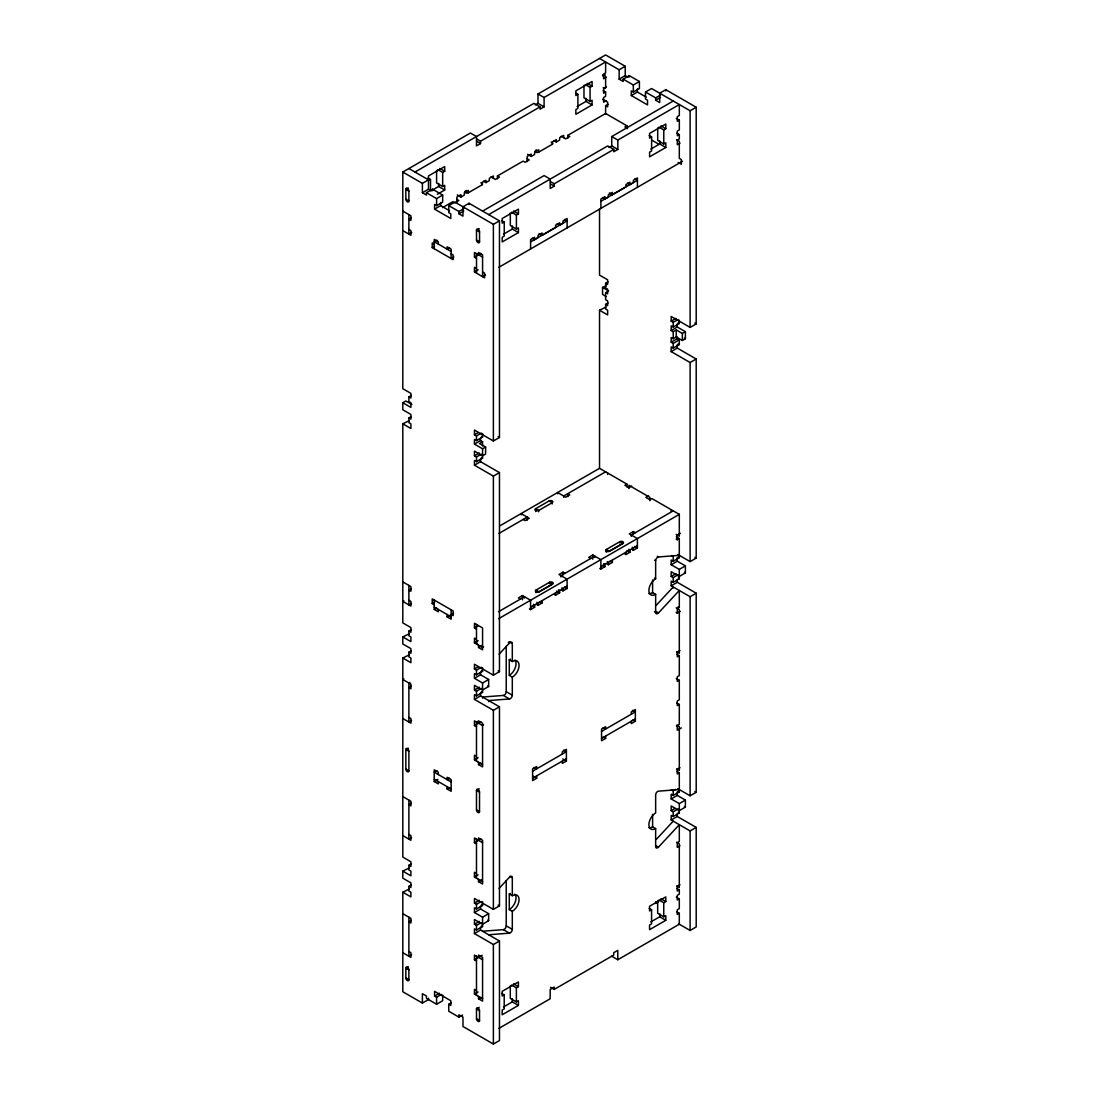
<?xml version="1.0" encoding="UTF-8"?>
<svg xmlns="http://www.w3.org/2000/svg" width="1099" height="1099" viewBox="0 0 1099 1099"><rect width="100%" height="100%" fill="white"/><g stroke="black" fill="none" stroke-linecap="round" stroke-linejoin="round"><path stroke-width="1.5" d="M499.07 654.207L509.483 642.984A2.871 1.662 -60 0 1 512.313 643.492L512.313 661.529A9.561 5.522 -60 0 1 519.071 665.431A9.561 5.522 -60 0 1 512.313 677.135L512.313 695.172A2.871 1.662 -60 0 1 509.483 698.95L488.657 700.558L488.657 701.602M656.295 605.206L673.22 586.976L673.22 588.02M654.496 611.758L655.65 612.418A2.871 1.662 -60 0 0 658.48 612.926L679.306 590.479L679.306 607.266L677.272 608.434L677.272 613.118L676.132 612.473M499.07 888.404L509.483 877.181A2.871 1.662 -60 0 1 512.313 877.689L512.313 895.726A9.561 5.522 -60 0 1 519.071 899.628A9.561 5.522 -60 0 1 512.313 911.332L512.313 929.369A2.871 1.662 -60 0 1 509.483 933.161L488.657 934.754M656.295 839.416L673.22 821.173M679.306 789.549L658.48 791.156A2.871 1.662 -60 0 0 655.65 794.948L655.65 812.972A9.561 5.522 -60 0 0 648.877 824.69A9.561 5.522 -60 0 0 655.65 828.591L655.65 846.615A2.871 1.662 -60 0 0 658.48 847.137L679.306 824.69L679.306 841.463L677.272 842.645L677.272 847.329L679.979 845.763M602.829 74.869L603.406 74.705A2.555 1.484 60 0 1 604.917 75.652L605.357 76.326A1.621 0.934 60 0 1 605.618 77.301L605.618 87.343A2.157 1.236 60 0 1 604.821 88.428A2.157 1.236 60 0 1 603.255 87.453M428.486 998.235L428.486 999.554L422.401 1003.071L402.797 991.751L402.797 892.209L410.902 896.894L410.902 892.209L408.883 891.042L408.883 886.357L410.902 887.525L410.902 882.84L402.797 878.156L402.797 871.136L410.902 875.821L410.902 871.136L408.883 869.968L408.883 865.284L410.902 866.452L410.902 861.767L402.797 857.083L402.797 658.013L410.902 662.697L410.902 658.013L408.883 656.845L408.883 652.16L410.902 653.328L410.902 648.644L402.797 643.959L402.797 636.939L410.902 641.624L410.902 636.939L408.883 635.758L408.883 631.073L410.902 632.255L410.902 627.57L402.797 622.886L402.797 423.816L410.902 428.5L410.902 423.816L408.883 422.648L408.883 417.963L410.902 419.131L410.902 414.447L402.797 409.762L402.797 402.729L410.902 407.413L410.902 402.729L408.883 401.561L408.883 396.876L410.902 398.044L410.902 393.373L402.797 388.689L402.797 172.048L470.399 133.02L476.485 136.523L476.485 145.892L480.538 143.557L480.538 141.208L540.035 106.864L540.035 109.199L544.087 106.864L544.087 97.495L605.618 61.97L605.618 72.905L603.585 74.073L603.585 78.757L606.291 77.205M544.087 106.864L538.002 103.347L538.002 93.978L605.618 54.95L625.221 66.27L625.221 75.639L619.135 79.155L619.135 69.787L599.532 58.467M414.955 172.048L533.949 103.347L540.035 106.864M535.309 104.913L538.002 103.347M408.265 188.011L405.833 189.413L408.883 191.171M602.568 75.831L605 74.43M402.797 172.048L422.401 183.368L428.486 179.851L408.883 168.532M619.135 69.787L625.221 66.27M428.486 180.634L430.506 179.467L430.506 190.388M437.814 169.631L442.677 172.433L444.71 171.265L444.71 166.581L428.486 175.95L428.486 189.22L431.014 190.69M583.981 85.392L583.981 97.88L590.067 101.396L592.086 100.229L592.086 104.913L575.862 114.282L575.862 109.598L577.895 108.43L577.895 94.377L575.862 95.544L575.862 90.86L592.086 81.491L592.086 86.175L590.067 87.343L585.19 84.541M422.401 183.368L422.401 192.737L428.486 189.22M606.291 86.958L603.585 88.524L603.585 93.209L605.618 92.028L605.618 96.327L603.585 97.495L603.585 102.18L606.291 100.613M422.401 192.737L426.453 195.072L426.453 192.737L432.539 189.22L442.677 195.072L442.677 202.106L436.591 205.623L434.572 204.441L434.572 209.126L450.796 218.495L450.796 213.81L448.763 212.643L448.763 205.623L454.849 202.106L493.382 224.347L499.468 220.844L499.468 437.471L493.382 440.987L474.452 430.052L474.452 434.737L476.485 435.918L481.348 433.102M619.135 79.155L623.188 81.491L623.188 79.155L629.274 75.639L639.412 81.491L639.412 88.524L633.326 92.028L631.307 90.86L631.307 95.544L647.531 104.913L647.531 100.229L645.498 99.061L645.498 92.028L651.583 88.524L690.117 110.765L696.203 107.249L696.203 323.889L690.117 327.406L671.187 316.471L671.187 321.155L673.22 322.323L678.083 319.521M431.248 190.745L438.625 186.487L444.71 190.003L444.71 185.319L442.677 186.487L436.591 182.983L436.591 170.482M577.154 106.507L586.014 101.396L592.086 104.913M437.333 194.262L444.71 190.003M426.453 192.737L436.591 198.589L442.677 195.072M623.188 79.155L633.326 85.008L639.412 81.491M411.314 217.877L408.883 219.278L410.902 220.446L410.902 215.761L402.797 211.077M605.618 114.145L605.618 105.696L608.049 104.281M465.33 190.979L466.168 190.498M535.639 150.384L536.491 149.904M434.572 209.126L440.658 205.623L449.505 210.72M631.307 95.544L637.393 92.028L646.239 97.138M442.622 207.601L452.815 201.708L454.849 202.889L458.901 200.54L456.882 199.372M457.28 194.921L460.934 197.023L464.314 195.072L464.314 192.737L468.366 190.388L468.366 192.737A2.157 1.236 0 0 1 465.921 192.984A2.157 1.236 0 0 1 464.712 191.734M468.366 192.737L481.898 184.934A2.157 1.236 0 0 0 482.434 183.698A2.157 1.236 0 0 0 480.812 182.832M483.519 181.184L485.95 182.585L489.33 180.634L489.33 178.299L493.382 175.95L493.382 178.299M497.449 178.766L497.449 175.95L523.138 161.113L525.157 162.295L529.223 159.946L527.19 158.778M527.589 154.327L531.243 156.429L534.622 154.478L534.622 152.143L538.689 149.794L538.689 152.143A2.157 1.236 0 0 1 536.243 152.39A2.157 1.236 0 0 1 535.021 151.14M538.689 152.143L552.206 144.34A2.157 1.236 0 0 0 552.742 143.104A2.157 1.236 0 0 0 551.121 142.238M553.827 140.59L556.259 141.991L559.638 140.04L559.638 137.705L563.691 135.356L563.691 137.705M567.757 138.172L567.757 135.356L605.618 113.499L626.911 125.794L626.911 128.61M411.782 232.425L408.883 234.114L408.883 214.593M499.468 220.844L469.053 203.274L462.967 206.791L462.967 216.16L458.901 213.81L458.901 211.475L448.763 205.623M696.203 107.249L665.788 89.692L659.702 93.195L659.702 102.564L655.65 100.229L655.65 97.88L645.498 92.028M458.901 211.475L463.778 208.659M655.65 97.88L660.513 95.077M458.901 213.81L463.778 211.008M655.65 100.229L660.513 97.413M626.911 125.794L624.878 126.962L627.584 128.528M482.598 211.104L544.115 175.579L550.201 179.096L550.201 188.465L554.267 186.116L554.267 183.78L613.75 149.423L613.75 151.772L617.817 149.423L617.817 140.054L679.333 104.542L679.333 115.464L677.314 116.645L677.314 121.33L679.333 120.148L679.333 129.916L677.314 131.083L677.314 135.768L679.333 134.6L679.333 138.886L677.314 140.054L677.314 144.738L680.006 143.186M617.817 149.423L611.731 145.92L611.731 136.551L673.247 101.026M436.935 240.159L434.229 241.725L451.126 251.479M488.684 214.607L607.678 145.92L613.75 149.423M434.242 244.074L432.223 242.906L432.223 247.591L434.654 246.176M609.025 147.472L611.731 145.92M479.219 228.661L476.513 230.227L479.562 231.985M449.518 247.742L447.087 249.143L447.087 246.808L451.153 249.143L451.126 258.512L453.832 256.946M510.321 213.055L510.321 225.542L516.406 229.059L518.426 227.878L518.426 232.562L502.202 241.931L502.202 237.247L504.235 236.079L504.235 222.025L502.202 223.193L502.202 218.509L518.426 209.14L518.426 213.824L516.406 215.006L511.53 212.189M657.697 127.965L657.697 140.452L663.782 143.969L665.815 142.788L665.815 147.472L649.591 156.841L649.591 152.157L651.611 150.989L651.611 136.935L649.591 138.103L649.591 133.419L665.815 124.05L665.815 128.734L663.782 129.916L658.919 127.099M503.493 234.169L512.34 229.059L518.426 232.562M650.883 149.066L659.73 143.969L665.815 147.472M482.598 257.152L474.452 252.454L474.452 257.139L478.106 255.037M480.95 253.388L478.518 254.803L478.518 252.454L482.571 254.803L482.598 276.673L485.511 274.997M476.485 268.458L474.452 267.291L474.452 271.975L478.106 269.859M530.57 241.917L567.084 220.844L564.639 219.429M600.878 201.323L637.393 180.25L634.961 178.835M532.218 238.181L534.65 239.596L538.043 237.645L538.043 235.296L542.095 232.961L542.095 235.296L539.046 233.537M542.095 235.296L555.613 227.493L555.613 225.144L559.666 222.809L559.666 225.144L557.234 223.743M559.666 225.144L563.045 223.193L563.045 220.858L567.111 218.509L567.111 227.878M602.54 197.6L604.972 199.001L608.351 197.051L608.351 194.702L612.404 192.366L612.404 194.702L609.368 192.943M612.404 194.702L625.922 186.899L625.922 184.563L629.988 182.214L629.988 184.563L627.543 183.148M629.988 184.563L633.367 182.599L633.367 180.263L637.42 177.914L637.42 187.283M498.603 267.442L682.506 161.251M408.883 396.876L411.314 395.475M626.925 486.939L626.925 484.123L599.532 468.311L599.532 310.234L607.637 314.905L607.637 310.234L605.618 309.053L605.618 304.368L607.637 305.549L607.637 300.865L605.618 299.684L605.618 292.664L607.637 293.831L607.637 289.147L605.618 287.979L605.618 283.295L608.049 281.894M402.797 402.729L405.833 400.984L411.919 404.487M606.222 296.524L602.568 294.422L602.568 287.388L606.126 285.932M605.618 292.664L608.654 290.905L602.568 287.388M408.883 417.963L411.314 416.548M605.618 304.368L608.049 302.967M402.797 423.816L409.377 420.587M599.532 310.234L606.126 307.006M474.452 434.737L478.106 432.635M671.187 321.155L676.064 318.339M481.348 454.175L476.485 456.992L474.452 455.824L474.452 451.139L482.571 455.824L485.607 454.066L485.607 447.032L482.571 448.79L474.452 444.106L474.452 439.421L476.485 440.603L482.571 437.086L482.571 433.569M677.781 554.473L690.117 561.603L696.203 558.086L696.203 359.016L690.117 362.533L671.187 351.598L671.187 346.913L673.22 348.095L679.306 344.578L679.306 339.893L673.22 343.41L671.187 342.229L671.187 337.544L673.22 338.726L676.27 336.967L682.342 340.484L685.391 338.726L685.391 331.692L682.342 333.45L676.27 329.934L673.22 331.692L671.187 330.524L671.187 325.84L673.22 327.007L679.306 323.504L679.306 320.276M474.452 444.106L480.538 440.603L482.571 441.771L482.571 445.988M671.187 330.524L677.272 327.007L685.391 331.692M482.571 441.771L479.521 443.529L485.607 447.032M474.452 455.824L479.329 453.008M671.187 342.229L677.272 338.726L679.306 339.893M481.348 667.299L476.485 670.115L474.452 668.934L474.452 664.263L493.382 675.184L499.468 671.668L499.468 472.597L493.382 476.114L474.452 465.193L474.452 460.508L476.485 461.676L482.571 458.159L482.571 448.79M474.452 465.193L480.538 461.676L499.468 472.597M671.187 351.598L677.272 348.095L696.203 359.016M499.976 525.789L599.614 468.256M535.639 511.516L535.639 508.713L549.17 500.91A2.157 1.236 0 0 1 552.22 500.91A2.157 1.236 0 0 1 552.22 502.669L552.206 503.974M498.891 533.468L527.19 517.107L527.19 520.17M605.7 471.773L563.691 496.02L563.691 497.339M411.314 588.693L408.883 590.094L410.902 591.262L410.902 586.578L402.797 581.893M403.8 600.823L402.797 601.414L410.902 606.098L410.902 601.414L408.883 600.246M411.411 603.461L408.883 604.931L408.883 585.41M626.925 484.123L624.891 485.305L628.958 487.64L631.664 486.074M453.585 613.091L451.153 614.492L453.173 615.674L453.173 610.989L432.223 598.886L432.223 603.571L434.654 602.17M434.242 600.054L434.242 609.423L436.674 608.022M408.883 631.073L411.314 629.672M402.797 636.939L409.377 633.711M648.561 495.841L645.855 497.394L649.907 499.743L651.941 498.575L679.306 514.373L679.306 536.23L676.132 534.402M447.087 614.492L447.087 616.841L449.518 615.44M408.883 652.16L411.314 650.745M402.797 658.013L409.377 654.798M530.583 600.246L522.478 595.562L518.412 597.911L520.445 599.079M565.065 573.321L563.031 572.153L558.979 574.489L567.098 579.173L567.084 588.528L563.018 590.877L561.877 590.218M599.738 568.362L600.878 569.021L600.878 559.652L592.787 554.968L588.721 557.317L590.754 558.484M635.373 532.727L633.354 531.559L629.287 533.894L637.406 538.579L637.393 547.934L633.326 550.283L632.186 549.624M498.479 611.745L524.484 596.73L524.484 598.048M673.302 510.815L631.307 535.062L631.307 536.381M478.518 645.127L478.518 647.476L482.571 649.811L482.571 627.955L474.452 623.27L474.452 627.955L478.106 625.853M498.575 618.723L679.388 514.318M403.8 678.894L402.797 679.484L410.902 684.169L410.902 688.853L408.883 687.672L411.314 686.271M530.583 607.28L567.098 586.193M600.892 566.686L637.406 545.612M529.43 608.956L530.57 609.615L534.622 607.266L534.622 604.931L533.482 604.271M536.861 604.656L538.002 605.315L542.068 602.98L542.068 600.631M554.446 594.504L555.586 595.163L559.638 592.828L559.638 590.479L558.498 589.82M600.878 569.021L604.945 566.672L604.945 564.337L603.791 563.677M607.184 564.062L608.324 564.721L612.377 562.386L612.377 560.037M624.754 553.91L625.894 554.569L629.947 552.234L629.947 549.885L628.807 549.225M476.485 639.275L474.452 638.107L474.452 642.791L478.106 640.676M409.886 682.41L408.883 682.987L408.883 722.029L411.576 720.463M477.502 643.368L476.485 643.959L476.485 624.438M478.518 647.476L482.159 645.36M483.587 646.885L482.571 647.476L474.452 642.791M680.322 533.303L677.272 535.062L677.272 539.746L676.132 539.087M677.272 539.746L679.306 538.565L679.306 557.701L673.22 561.204L671.187 560.037L671.187 564.721L679.306 569.406L685.391 565.889L685.391 572.922L679.306 576.439L671.187 571.755L671.187 576.439L673.22 577.607L678.083 574.791M474.452 668.934L478.106 666.832M481.348 688.372L476.485 691.189L474.452 690.021L474.452 685.336L482.571 690.021L488.657 686.504L488.657 679.484L482.571 682.987L474.452 678.303L474.452 673.618L476.485 674.8L482.571 671.283L482.571 667.766M474.452 678.303L480.538 674.8L488.657 679.484M671.187 564.721L677.272 561.204L685.391 565.889M474.452 690.021L479.329 687.205M671.187 576.439L676.064 573.623M481.348 901.496L476.485 904.312L474.452 903.144L474.452 898.46L493.382 909.381L499.468 905.878L499.468 706.808L493.382 710.311L474.452 699.39L474.452 694.705L476.485 695.873L482.571 692.356L482.571 682.987M677.781 788.67L690.117 795.8L696.203 792.283L696.203 593.213L690.117 596.73L671.187 585.808L671.187 581.124L673.22 582.291L679.306 578.775L679.306 569.406M474.452 699.39L480.538 695.873L499.468 706.808M671.187 585.808L677.272 582.291L696.203 593.213M408.265 748.144L405.833 749.545L405.833 769.066A2.157 1.236 60 0 0 407.358 771.69A2.157 1.236 60 0 0 408.883 770.811L408.883 751.304A2.157 1.236 60 0 0 407.358 748.666A2.157 1.236 60 0 0 405.833 749.545L408.883 751.304M477.502 721.439L476.485 722.029L476.485 761.058M483.587 724.955L482.571 725.532L474.452 720.862L474.452 725.532L478.106 723.43M480.95 721.796L478.518 723.197L478.518 720.862L482.571 723.197L482.571 766.91L478.518 764.574L478.518 762.225M677.272 613.118L680.322 611.374M436.935 770.619L434.229 772.185L451.126 781.939M438.295 774.534L438.295 772.199L434.242 769.85L434.242 781.554L437.897 779.452M476.485 756.373L474.452 755.205L474.452 759.89L478.106 757.774M449.518 778.202L447.087 779.603L447.087 777.268L451.153 779.603L451.153 791.321L447.087 788.972L447.087 786.637M411.314 803.369L408.883 804.77L410.902 805.952L410.902 801.267L402.797 796.583M478.518 764.574L480.95 763.173M679.979 650.594L677.272 652.16L677.272 656.845L679.306 655.677L679.306 675.583L677.272 676.75L677.272 681.435L679.306 680.267L679.306 699.775L677.272 700.956L677.272 705.627L679.306 704.459L679.306 724.365L676.462 726.013M447.087 788.972L449.518 787.571M479.191 788.766L476.485 790.332L476.485 809.853A2.157 1.236 60 0 0 478.01 812.491A2.157 1.236 60 0 0 479.521 811.611L479.521 792.091A2.157 1.236 60 0 0 478.01 789.453A2.157 1.236 60 0 0 476.485 790.332L479.521 792.091M411.576 837.562L408.883 839.128L408.883 800.099M532.603 771.21L566.397 751.689L563.691 750.136M601.551 731.398L635.359 711.877L632.653 710.311M532.603 778.229L566.397 758.722M601.551 738.418L635.359 718.911M536.655 775.894L536.655 778.229L532.603 780.578L532.603 768.86L536.655 766.525L536.655 768.86L534.224 767.459M562.345 754.038L562.345 751.689L566.397 749.353L566.397 761.058L562.345 763.407L562.345 761.058M605.618 736.083L605.618 738.418L601.551 740.767L601.551 729.049L605.618 726.714L605.618 729.049L603.186 727.648M631.307 714.226L631.307 711.877L635.359 709.542L635.359 721.246L631.307 723.582L631.307 721.246M408.883 865.284L411.314 863.869M402.797 871.136L409.377 867.908M482.571 842.645L474.452 837.96L474.452 842.645L478.106 840.529M480.95 838.894L478.518 840.295L478.518 837.96L482.571 840.295L482.571 884.008L478.518 881.673L478.518 879.324M681.339 727.881L677.272 730.231L677.272 725.546M408.883 886.357L411.314 884.956M402.797 892.209L409.377 888.995M476.485 873.471L474.452 872.304L474.452 876.988L478.106 874.886M411.314 920.467L408.883 921.882L410.902 923.05L410.902 918.366L402.797 913.681M478.518 881.673L482.159 879.571M679.979 767.693L677.272 769.259L677.272 773.943L679.306 772.776L679.306 791.898L673.22 795.415L671.187 794.234L671.187 798.918L679.306 803.603L685.391 800.099L685.391 807.119L679.306 810.636L671.187 805.952L671.187 810.636L673.22 811.804L678.083 808.988M474.452 903.144L479.329 900.328M671.324 789.631L673.22 790.731L675.651 789.316M481.348 922.583L476.485 925.385L474.452 924.218L474.452 919.533L482.571 924.218L488.657 920.701L488.657 913.681L482.571 917.198L474.452 912.513L474.452 907.829L476.485 908.997L482.571 905.48L482.571 901.675M474.452 912.513L480.538 908.997L488.657 913.681M671.187 798.918L677.272 795.415L685.391 800.099M411.576 954.66L408.883 956.226L408.883 917.198M474.452 924.218L479.329 921.402M671.187 810.636L674.841 808.521M408.265 966.722L405.833 968.137L405.833 978.179A1.621 0.934 60 0 0 406.094 979.154L406.657 979.965A2.555 1.484 60 0 0 408.182 980.775L408.622 980.61A1.621 0.934 60 0 0 408.883 979.937L408.883 969.881A2.157 1.236 60 0 0 407.358 967.257A2.157 1.236 60 0 0 405.833 968.137L408.883 969.881M462.555 1015.009L458.901 1017.111L458.901 1014.775L462.967 1017.111L462.967 1026.48L493.382 1044.05L499.468 1040.533L499.468 941.005L493.382 944.522L474.452 933.587L474.452 928.902L476.485 930.07L482.571 926.567L482.571 917.198M678.536 923.778L690.117 930.468L696.203 926.952L696.203 827.423L690.117 830.926L671.187 820.005L671.187 815.321L673.22 816.488L679.306 812.972L679.306 803.603M474.452 933.587L480.538 930.07L499.468 941.005M671.187 820.005L677.272 816.488L696.203 827.423M482.571 959.743L474.452 955.058L474.452 959.743L478.106 957.627M482.159 955.292L478.518 957.394L478.518 955.058L482.571 957.394L482.571 1001.12L478.518 998.771L478.518 996.436M458.901 1017.111L448.763 1011.259L448.763 1004.239L450.796 1005.406L450.796 1000.722L434.572 991.353L434.572 996.037L439.435 993.235M434.572 996.037L436.591 997.205L441.468 994.403M422.401 1003.071L422.401 993.702L426.453 996.037L426.453 998.387L436.591 1004.239L442.677 1000.722L442.677 995.103M448.763 1004.239L451.194 1002.837M476.485 990.57L474.452 989.402L474.452 994.087L478.106 991.985M478.518 998.771L480.95 997.37M679.979 884.791L677.272 886.357L677.272 891.042L679.306 889.874L679.306 894.16L677.272 895.342L677.272 900.012L679.306 898.845L679.306 908.612L677.272 909.78L677.272 914.464L679.306 913.296L679.306 924.218L617.789 959.743L611.703 956.226M658.081 902.128L655.65 903.529L655.65 901.771M479.191 1007.357L476.485 1008.923L476.485 1018.965A1.621 0.934 60 0 0 476.746 1019.941L477.309 1020.765A2.555 1.484 60 0 0 478.834 1021.562L479.274 1021.397A1.621 0.934 60 0 0 479.535 1020.724L479.521 1010.682A2.157 1.236 60 0 0 478.01 1008.044A2.157 1.236 60 0 0 476.485 1008.923L479.521 1010.682M510.293 985.885L510.293 998.387L516.379 1001.89L518.398 1000.722L518.398 1005.406L502.174 1014.775L502.174 1010.091L504.207 1008.923L504.207 994.87L502.174 996.037L502.174 991.353L518.398 981.984L518.398 986.668L516.379 987.836L511.502 985.034M657.669 900.795L657.669 913.296L663.755 916.8L665.788 915.632L665.788 920.316L649.564 929.685L649.564 925.001L651.583 923.833L651.583 909.78L649.564 910.947L649.564 906.263L665.788 896.894L665.788 901.578L663.755 902.746L658.892 899.944M503.466 1007L512.313 1001.89L518.398 1005.406M650.855 921.91L659.702 916.8L665.788 920.316M550.585 987.3L554.226 989.402L613.723 955.058L613.723 952.709L617.789 950.374L617.789 959.743M498.905 1028.376L550.173 998.771L550.173 989.402L554.226 987.067L554.226 989.402M406.41 188.3L406.177 188.382A1.621 0.934 60 0 0 405.833 189.124L405.833 199.18A2.157 1.236 60 0 0 407.358 201.818A2.157 1.236 60 0 0 408.883 200.938L408.883 190.883A1.621 0.934 60 0 0 408.622 189.907L408.045 189.097A2.555 1.484 60 0 0 406.534 188.286L406.534 188.286M657.339 556.3L658.48 556.959L679.306 555.352M509.483 698.95L503.397 695.447L482.571 697.041L482.571 698.099M482.571 931.238L503.397 929.644L509.483 933.161M625.221 75.639L628.01 77.246M676.297 118.39L679.333 120.148M603.186 90.626L605.618 92.028M676.902 133.185L679.333 134.6M587.223 83.373L592.086 86.175M660.952 125.932L665.815 128.734M676.599 139.655L679.306 141.208L679.306 158.393L681.339 159.561L681.339 164.246L678.165 162.418M602.568 99.253L607.637 102.18L607.637 106.864L605.618 105.696M575.464 92.962L577.895 94.377M649.179 135.534L651.611 136.935M651.927 140.232L659.029 144.34M538.002 93.978L544.087 97.495M611.731 136.551L617.817 140.054M567.757 135.356L569.777 136.523L565.724 138.872L561.259 136.29M476.884 139.106L480.538 141.208M550.613 181.665L554.267 183.78M476.884 141.441L480.538 143.557M550.613 184.014L554.267 186.116M497.449 175.95L499.468 177.118L495.415 179.467L490.951 176.884M439.847 168.463L444.71 171.265M513.563 211.022L518.426 213.824M694.856 323.106L696.203 323.889M428.074 178.065L430.506 179.467M501.803 220.624L504.235 222.025M678.165 322.845L679.306 323.504M605.618 283.295L607.637 284.462L607.637 279.778L599.532 275.093L599.532 208.81M684.375 338.135L685.391 338.726M678.165 343.918L679.306 344.578M405.833 199.18L408.883 200.938M479.562 241.739L476.513 239.98L476.485 229.925A1.621 0.934 60 0 1 476.746 229.238L477.186 229.073A2.555 1.484 60 0 1 478.697 229.883L479.274 230.694A1.621 0.934 60 0 1 479.535 231.669L479.562 241.739A2.157 1.236 60 0 1 478.01 242.604A2.157 1.236 60 0 1 476.485 239.967M474.452 257.139L476.485 258.306M408.883 229.43L410.902 230.598L410.902 235.282L402.797 230.598M451.153 253.828L453.173 254.995L453.173 259.68L432.223 247.591M482.571 271.975L484.59 273.143L484.59 277.827L474.452 271.975M676.27 536.82L679.306 538.565M498.122 436.688L499.468 437.471M694.856 557.303L696.203 558.086M481.431 436.427L482.571 437.086M678.165 557.042L679.306 557.701M671.571 555.572L673.22 556.52L673.22 561.204M684.375 572.332L685.391 572.922M481.431 457.5L482.571 458.159M634.727 546.395L637.393 547.934M632.186 547.275L633.326 547.934L633.326 550.283M654.496 560.092L655.65 560.737L655.65 578.775A9.561 5.522 -60 0 0 648.877 590.479A9.561 5.522 -60 0 0 655.65 594.394L655.65 612.418M549.157 500.91L552.206 502.655L538.689 510.472A2.157 1.236 0 0 1 535.653 510.472A2.157 1.236 0 0 1 535.653 508.713M678.165 578.115L679.306 578.775M626.911 550.475L629.947 552.234M535.639 508.713L538.689 510.472L538.689 511.791M654.496 578.115L655.65 578.775M610.096 561.067L612.377 562.386M607.184 561.726L608.324 562.386L608.324 564.721M678.165 606.607L679.306 607.266M648.905 593.501A9.561 5.522 -60 0 0 652.6 592.636L655.65 594.394M523.151 519.456L525.171 520.624L529.237 518.288L521.105 513.59L521.105 514.909M602.65 565.353L604.945 566.672M676.132 607.788L679.306 609.615L679.306 653.328L676.599 651.762M655.43 611.181L658.48 612.926M564.419 586.99L567.084 588.528M561.877 587.869L563.018 588.528L563.018 590.877M676.874 654.262L679.306 655.677M556.602 591.07L559.638 592.828M676.27 678.509L679.306 680.267M539.788 601.661L542.068 602.98M536.861 602.321L538.002 602.98L538.002 605.315M532.342 605.947L534.622 607.266M676.874 703.058L679.306 704.459M676.599 725.148L679.306 726.714L679.306 770.426L676.599 768.874M509.277 641.734L512.313 643.492M508.342 642.324L509.483 642.984M432.223 603.571L434.242 604.738M474.452 627.955L476.485 629.123M632.928 719.845L635.359 721.246M434.242 607.088L451.153 616.841M434.242 609.423L438.295 611.772L438.295 609.423M447.087 616.841L451.153 619.177L451.153 609.808M512.313 677.135L509.277 675.377L509.277 659.771L512.313 661.529M676.874 771.361L679.306 772.776M498.122 670.898L499.468 671.668M603.186 737.017L605.618 738.418M694.856 791.5L696.203 792.283M481.431 670.624L482.571 671.283M506.227 646.446L506.227 691.656L512.313 695.172M678.165 791.239L679.306 791.898M487.64 685.913L488.657 686.504M684.375 806.529L685.391 807.119M481.431 691.697L482.571 692.356M678.165 812.312L679.306 812.972M562.757 758.956L566.397 761.058M648.877 827.684A9.561 5.522 -60 0 0 652.6 826.833L655.65 828.591M474.452 725.532L476.485 726.714M676.599 842.246L679.306 843.812L679.306 887.525L676.599 885.973M656.048 845.722L658.48 847.137M533.001 776.128L536.655 778.229M408.883 717.345L410.902 718.512L410.902 723.197L402.797 718.512M474.452 759.89L482.571 764.574M676.874 888.459L679.306 889.874M676.27 897.086L679.306 898.845M660.911 898.776L665.788 901.578M676.874 911.882L679.306 913.296M656.653 901.771L657.669 902.361M434.229 779.205L451.126 788.972M434.242 781.554L438.295 783.903L438.295 781.554M649.152 908.378L651.583 909.78M405.833 769.066L408.883 770.811M476.485 809.853L479.521 811.611M474.452 842.645L476.485 843.812M509.881 876.288L512.313 877.689M408.883 834.443L410.902 835.611L410.902 840.295L402.797 835.611M512.313 911.332L509.277 909.587L509.277 893.968L512.313 895.726M474.452 876.988L482.571 881.673M498.122 905.095L499.468 905.878M481.431 904.82L482.571 905.48M506.227 880.642L506.227 925.853L512.313 929.369M487.64 920.124L488.657 920.701M481.431 925.908L482.571 926.567M474.452 959.743L476.485 960.911M513.535 983.866L518.398 986.668M501.776 993.469L504.207 994.87M408.883 951.542L410.902 952.709L410.902 957.394L402.797 952.709M474.452 994.087L482.571 998.771M405.833 977.89L408.883 979.649M476.485 1018.677L479.521 1020.435M690.117 110.765L690.117 327.406M690.117 362.533L690.117 561.603M690.117 596.73L690.117 795.8M690.117 830.926L690.117 930.468M682.342 333.45L682.342 340.484M677.272 323.793L677.272 327.007M677.272 336.967L677.272 338.726M677.272 344.578L677.272 348.095M677.272 557.701L677.272 561.204M677.272 579.654L677.272 582.291M677.272 791.898L677.272 795.415M677.272 813.851L677.272 816.488M676.27 329.934L676.27 336.967M673.22 322.323L673.22 327.007M673.22 331.692L673.22 338.726M673.22 343.41L673.22 348.095M673.22 577.607L673.22 582.291M673.22 790.731L673.22 795.415M673.22 811.804L673.22 816.488M671.187 509.689L671.187 511.145M665.788 89.692L665.788 91.011M663.782 129.916L663.782 143.969M663.755 902.746L663.755 916.8M659.73 140.837L659.73 143.969M659.702 913.681L659.702 916.8M652.6 579.942L652.6 592.636M652.6 814.345L652.6 826.833M649.907 500.622L649.907 497.394L628.958 485.305L628.958 488.519M637.393 88.909L637.393 92.028M633.326 85.008L633.326 92.028M633.354 531.559L633.354 534.361M629.274 75.639L629.274 76.957M625.894 552.234L625.894 554.569M619.809 543.016L619.809 541.697L622.858 543.456A2.157 1.236 0 0 0 622.872 541.697A2.157 1.236 0 0 0 619.822 541.697L606.291 549.5L606.291 552.138M607.637 472.996L607.637 474.466M604.972 199.001L604.972 196.652L600.906 199.001L600.906 208.37M594.793 557.454L594.793 556.135L560.998 575.656L560.998 576.975M592.787 554.968L592.787 559.185M590.067 87.343L590.067 101.396M586.014 98.278L586.014 101.396M567.771 496.501L567.771 493.698L569.79 494.866L565.738 497.201L557.619 492.517L557.619 493.836M563.031 572.153L563.031 574.956M556.259 141.991L556.259 139.655L552.206 141.991L552.206 144.34M555.586 592.828L555.586 595.163M549.5 583.61L549.5 582.291A2.157 1.236 0 0 1 552.563 582.291A2.157 1.236 0 0 1 552.563 584.05L539.032 591.853A2.157 1.236 0 0 1 535.996 591.853A2.157 1.236 0 0 1 535.996 590.108L549.514 582.291L552.536 584.05L539.018 591.853L535.982 590.094L535.982 592.732M534.65 239.596L534.65 237.247L530.597 239.596L530.597 248.965M531.243 156.429L531.243 154.094L527.19 156.429L527.19 161.594M530.57 600.246L530.57 609.615M522.478 595.562L522.478 599.779M516.406 215.006L516.406 229.059M516.379 987.836L516.379 1001.89M512.34 225.927L512.34 229.059M512.313 998.771L512.313 1001.89M493.382 224.347L493.382 440.987M493.382 476.114L493.382 675.184M493.382 710.311L493.382 909.381M493.382 944.522L493.382 1044.05M485.95 182.585L485.95 180.25L481.898 182.585L481.898 184.934M480.538 437.965L480.538 440.603M480.538 458.75L480.538 461.676M480.538 672.162L480.538 674.8M480.538 692.947L480.538 695.873M480.538 906.071L480.538 908.997M480.538 927.144L480.538 930.07M476.513 253.649L476.513 273.156M476.485 435.918L476.485 440.603M476.485 456.992L476.485 461.676M476.485 670.115L476.485 674.8M476.485 691.189L476.485 695.873M476.485 839.128L476.485 878.156M476.485 904.312L476.485 908.997M476.485 925.385L476.485 930.07M476.485 956.226L476.485 995.254M469.053 203.274L469.053 204.593M460.934 197.023L460.934 194.688L456.882 197.023L456.882 202.189M442.677 172.433L442.677 186.487M440.658 202.491L440.658 205.623M438.625 183.368L438.625 186.487M438.295 244.074L438.295 241.725L434.242 239.39L434.229 248.745M436.591 198.589L436.591 205.623M436.591 997.205L436.591 1004.239M432.539 189.22L432.539 190.69M655.65 560.737A2.871 1.662 -60 0 1 658.48 556.959M506.227 691.656A2.871 1.662 -60 0 1 503.397 695.447M514.936 660.032A9.561 5.522 -60 0 1 515.225 667.862A9.561 5.522 -60 0 1 509.277 675.377M509.277 659.771A9.561 5.522 -60 0 1 510.499 659.194M506.227 925.853A2.871 1.662 -60 0 1 503.397 929.644M514.772 894.064A9.561 5.522 -60 0 1 515.28 901.867A9.561 5.522 -60 0 1 509.277 909.587M509.277 893.968A9.561 5.522 -60 0 1 510.252 893.487M622.858 543.456L609.327 551.258L606.291 549.5A2.157 1.236 0 0 0 606.305 551.258A2.157 1.236 0 0 0 609.341 551.258L622.872 543.456"/></g></svg>
